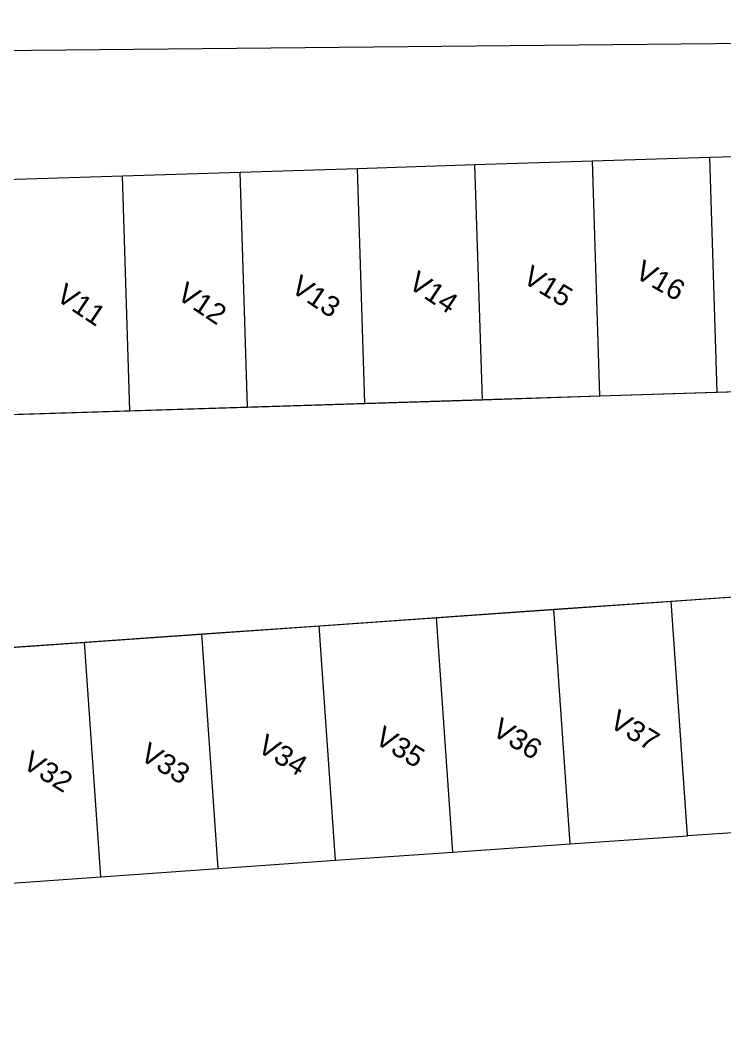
# Model space of a CAD drawing. Header units: metres. Extents: x -71 to 881, y -503 to 661.
# Drawn here: x 257.6 to 272.59, y -214.26 to -192.71 of the extents above; entities that cross this region are included whole.
import ezdxf

# ---------------------------------------------------------------- set-up
doc = ezdxf.new("R2010")
doc.units = ezdxf.units.M
doc.layers.add('04. Pisos', color=8, linetype='Continuous', lineweight=5)
doc.layers.add('05. Textos', color=5, linetype='Continuous', lineweight=0)
doc.styles.get("Standard").update_dxf_attribs({"font": 'arial.ttf'})

msp = doc.modelspace()

# ---------------------------------------------------------------- linework, layer by layer
at = {"layer": '04. Pisos'}
for p, q in [((269.771, -195.701), (272.27, -195.623)), ((272.27, -195.623), (274.769, -195.544)), ((272.427, -200.62), (272.27, -195.623)), ((272.427, -200.62), (272.27, -195.623)), ((262.275, -195.937), (264.773, -195.859)), ((264.773, -195.859), (267.272, -195.78)), ((264.931, -200.856), (264.773, -195.859)), ((264.931, -200.856), (264.773, -195.859)), ((267.272, -195.78), (269.771, -195.701)), ((267.43, -200.778), (267.272, -195.78)), ((267.43, -200.778), (267.272, -195.78)), ((269.928, -200.699), (269.771, -195.701)), ((269.928, -200.699), (269.771, -195.701)), ((257.277, -196.095), (259.776, -196.016)), ((259.776, -196.016), (262.275, -195.937)), ((259.933, -201.013), (259.776, -196.016)), ((259.933, -201.013), (259.776, -196.016)), ((262.432, -200.935), (262.275, -195.937)), ((262.432, -200.935), (262.275, -195.937)), ((232.442, -201.879), (287.653, -200.141)), ((272.427, -200.62), (274.926, -200.542)), ((264.931, -200.856), (267.43, -200.778)), ((267.43, -200.778), (269.928, -200.699)), ((269.928, -200.699), (272.427, -200.62)), ((257.434, -201.092), (259.933, -201.013)), ((259.933, -201.013), (262.432, -200.935)), ((262.432, -200.935), (264.931, -200.856)), ((271.446, -205.06), (273.94, -204.885)), ((268.949, -205.234), (271.443, -205.06)), ((271.792, -210.048), (271.443, -205.06)), ((271.795, -210.047), (271.446, -205.06)), ((266.455, -205.409), (268.949, -205.234)), ((269.298, -210.222), (268.949, -205.234)), ((269.298, -210.222), (268.949, -205.234)), ((263.959, -205.584), (266.452, -205.409)), ((266.802, -210.397), (266.452, -205.409)), ((266.804, -210.397), (266.455, -205.409)), ((258.968, -205.933), (261.462, -205.758)), ((261.811, -210.746), (261.462, -205.758)), ((261.465, -205.758), (263.959, -205.584)), ((261.814, -210.746), (261.465, -205.758)), ((264.308, -210.571), (263.959, -205.584)), ((264.308, -210.571), (263.959, -205.584)), ((256.471, -206.108), (258.965, -205.933)), ((259.314, -210.921), (258.965, -205.933)), ((259.317, -210.921), (258.968, -205.933)), ((271.795, -210.047), (274.289, -209.873)), ((269.298, -210.222), (271.792, -210.048)), ((266.804, -210.397), (269.298, -210.222)), ((264.308, -210.571), (266.802, -210.397)), ((261.814, -210.746), (264.308, -210.571)), ((256.82, -211.096), (259.314, -210.921)), ((259.317, -210.921), (261.811, -210.746))]:
    msp.add_line(p, q, dxfattribs=at)
for points in [[(271.608, -329.476), (324.775, -328.914), (324.032, -192.711), (114.552, -194.747), (114.709, -218.693), (92.831, -218.902), (93.348, -251.334)], [(233.988, -206.99), (253.045, -206.348), (279.467, -204.498), (294.188, -203.172), (296.56, -202.71)]]:
    msp.add_lwpolyline(points, dxfattribs=at)

# ---------------------------------------------------------------- texts
at = {"layer": '05. Textos', "char_height": 0.4326, "attachment_point": 1}
for s, heights, insert, rotation in [('V16', [0], (270.857, -197.786), 330.4042), ('V14', [0], (266.064, -198.016), 326.3382), ('V15', [0], (268.484, -197.898), 328.4086), ('V13', [0], (263.565, -198.1), 326.3382), ('V11', [0], (258.568, -198.279), 326.3375), ('V12', [0], (261.141, -198.25), 326.3382), ('V37', [0], (270.328, -207.343), 328.4086), ('V35', [0], (265.337, -207.692), 328.4086), ('V36', [0], (267.831, -207.518), 328.4086), ('V34', [0], (262.84, -207.867), 328.4086), ('V33', [0], (260.344, -208.042), 328.4086), ('V32', [0.442], (257.847, -208.217), 328.4086)]:
    msp.add_mtext_dynamic_manual_height_columns(s, width=1.21171, gutter_width=2.163, heights=heights, dxfattribs=dict(at, insert=insert, rotation=rotation))

doc.saveas('drawing.dxf')
